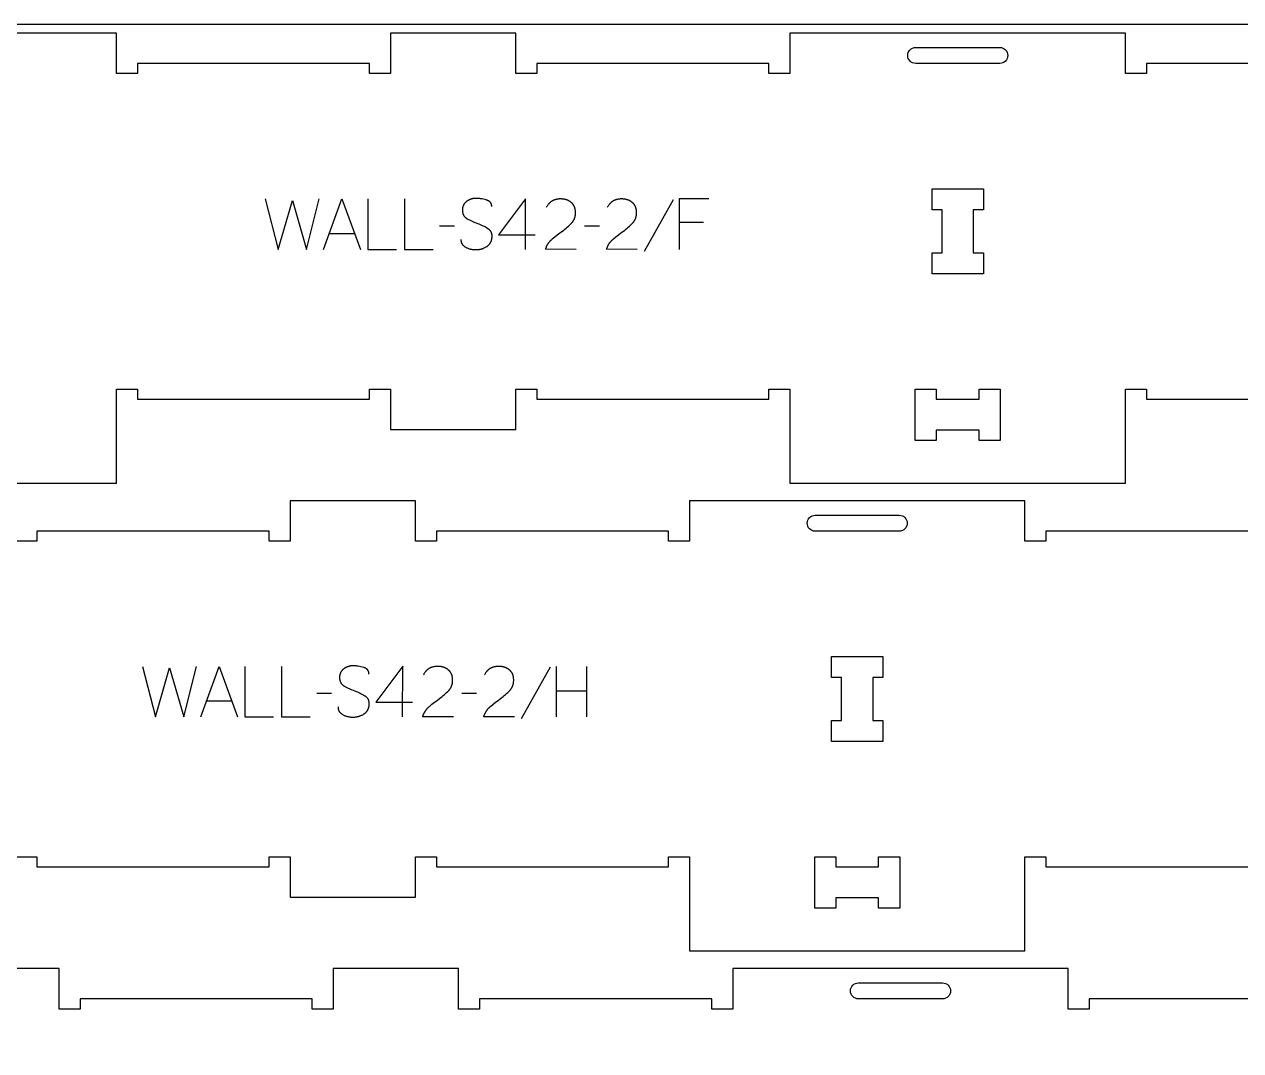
# Model space of a CAD drawing. Extents: x 0 to 4485, y 0 to 10771.
# Drawn here: x 801 to 1524, y 3639 to 4249 of the extents above; entities that cross this region are included whole.
import ezdxf

# ---------------------------------------------------------------- set-up
doc = ezdxf.new("R2010")
doc.units = 0
for name, color, linetype in [('0_SHEET_SPRUCEPLY_2440X122', 1, 'CONTINUOUS'), ('1_ANYTOOL_1MMDEEP_LABELS_S', 2, 'CONTINUOUS'), ('3_ANYTOOL_CUTTHROUGH_INSID', 4, 'CONTINUOUS'), ('4_ANYTOOL_CUTTHROUGH_OUTSI', 5, 'CONTINUOUS')]:
    doc.layers.add(name, color=color, linetype=linetype)

msp = doc.modelspace()

# ---------------------------------------------------------------- linework, layer by layer
at = {"layer": '0_SHEET_SPRUCEPLY_2440X122'}
msp.add_lwpolyline([(371.7, 4249.42), (371.7, 3029.42), (2811.7, 3029.42), (2811.7, 4249.42)], close=True, dxfattribs=at)
at = {"layer": '1_ANYTOOL_1MMDEEP_LABELS_S', "color": 2}
for points in [[(943.95, 4145.64), (951.67, 4115.64), (960.11, 4144.74), (968.59, 4115.64), (976.09, 4145.64)], [(978.67, 4115.64), (989.55, 4145.64), (1000.61, 4115.64)], [(1004.89, 4145.64), (1004.89, 4115.64), (1021.99, 4115.64)], [(1026.71, 4145.64), (1026.71, 4115.64), (1043.81, 4115.64)], [(1078.69, 4141.06), (1078.69, 4141.24), (1078.69, 4141.34), (1078.68, 4141.43), (1078.67, 4141.52), (1078.67, 4141.61), (1078.66, 4141.7), (1078.64, 4141.78), (1078.63, 4141.87), (1078.61, 4141.96), (1078.6, 4142.04), (1078.58, 4142.12), (1078.56, 4142.21), (1078.54, 4142.29), (1078.51, 4142.37), (1078.49, 4142.45), (1078.46, 4142.52), (1078.44, 4142.6), (1078.41, 4142.68), (1078.37, 4142.75), (1078.34, 4142.83), (1078.31, 4142.9), (1078.27, 4142.97), (1078.23, 4143.04), (1078.19, 4143.11), (1078.15, 4143.18), (1078.11, 4143.25), (1078.07, 4143.32), (1078.02, 4143.38), (1077.97, 4143.45), (1077.93, 4143.51), (1077.88, 4143.57), (1077.82, 4143.64), (1077.77, 4143.7), (1077.71, 4143.76), (1077.66, 4143.81), (1077.6, 4143.87), (1077.54, 4143.93), (1077.48, 4143.98), (1077.41, 4144.04), (1077.35, 4144.09), (1077.28, 4144.15), (1077.21, 4144.2), (1077.15, 4144.25), (1077.07, 4144.3), (1077, 4144.35), (1076.93, 4144.39), (1076.85, 4144.44), (1076.77, 4144.48), (1076.69, 4144.53), (1076.61, 4144.57), (1076.53, 4144.61), (1076.36, 4144.7), (1076.18, 4144.77), (1076, 4144.85), (1075.81, 4144.92), (1075.62, 4144.98), (1075.42, 4145.04), (1074.6, 4145.26), (1073.81, 4145.45), (1073.02, 4145.62), (1072.25, 4145.75), (1071.87, 4145.8), (1071.49, 4145.85), (1071.12, 4145.89), (1070.75, 4145.93), (1070.39, 4145.95), (1070.02, 4145.97), (1069.66, 4145.98), (1069.31, 4145.98), (1069.11, 4145.98), (1068.92, 4145.98), (1068.73, 4145.97), (1068.54, 4145.96), (1068.35, 4145.94), (1068.16, 4145.92), (1067.97, 4145.9), (1067.78, 4145.87), (1067.6, 4145.84), (1067.42, 4145.81), (1067.23, 4145.77), (1067.05, 4145.73), (1066.87, 4145.68), (1066.69, 4145.64), (1066.52, 4145.58), (1066.34, 4145.53), (1066.17, 4145.47), (1065.99, 4145.41), (1065.82, 4145.34), (1065.65, 4145.27), (1065.48, 4145.2), (1065.31, 4145.12), (1065.14, 4145.04), (1064.98, 4144.96), (1064.81, 4144.87), (1064.65, 4144.78), (1064.49, 4144.69), (1064.33, 4144.59), (1064.17, 4144.49), (1064.01, 4144.38), (1063.85, 4144.28), (1063.69, 4144.16), (1063.54, 4144.05), (1063.39, 4143.93), (1063.25, 4143.81), (1063.11, 4143.68), (1062.98, 4143.56), (1062.85, 4143.43), (1062.73, 4143.29), (1062.61, 4143.15), (1062.49, 4143.01), (1062.38, 4142.87), (1062.28, 4142.73), (1062.18, 4142.58), (1062.09, 4142.43), (1062, 4142.27), (1061.91, 4142.11), (1061.83, 4141.95), (1061.76, 4141.79), (1061.68, 4141.62), (1061.62, 4141.45), (1061.56, 4141.28), (1061.5, 4141.1), (1061.45, 4140.92), (1061.41, 4140.74), (1061.36, 4140.55), (1061.33, 4140.36), (1061.3, 4140.17), (1061.27, 4139.98), (1061.25, 4139.78), (1061.23, 4139.58), (1061.22, 4139.37), (1061.21, 4139.17), (1061.21, 4138.96), (1061.21, 4138.74), (1061.22, 4138.53), (1061.23, 4138.32), (1061.25, 4138.12), (1061.28, 4137.92), (1061.31, 4137.72), (1061.34, 4137.53), (1061.39, 4137.34), (1061.43, 4137.15), (1061.49, 4136.97), (1061.54, 4136.79), (1061.61, 4136.62), (1061.64, 4136.53), (1061.68, 4136.45), (1061.71, 4136.36), (1061.75, 4136.28), (1061.79, 4136.2), (1061.83, 4136.12), (1061.87, 4136.04), (1061.92, 4135.96), (1061.96, 4135.88), (1062.01, 4135.8), (1062.05, 4135.72), (1062.1, 4135.65), (1062.15, 4135.57), (1062.21, 4135.5), (1062.26, 4135.43), (1062.31, 4135.35), (1062.37, 4135.28), (1062.43, 4135.21), (1062.49, 4135.14), (1062.55, 4135.07), (1062.61, 4135.01), (1062.67, 4134.94), (1062.73, 4134.87), (1062.8, 4134.81), (1062.94, 4134.68), (1063.08, 4134.56), (1063.22, 4134.44), (1063.37, 4134.32), (1063.53, 4134.21), (1063.7, 4134.1), (1063.86, 4134), (1064.04, 4133.9), (1064.75, 4133.51), (1065.48, 4133.13), (1066.23, 4132.76), (1066.99, 4132.4), (1067.77, 4132.06), (1068.57, 4131.73), (1069.38, 4131.4), (1070.21, 4131.09), (1071.03, 4130.78), (1071.84, 4130.45), (1072.63, 4130.11), (1073.39, 4129.75), (1074.14, 4129.37), (1074.86, 4128.98), (1075.57, 4128.58), (1076.25, 4128.16), (1076.42, 4128.05), (1076.58, 4127.93), (1076.73, 4127.82), (1076.81, 4127.76), (1076.88, 4127.7), (1076.95, 4127.63), (1077.02, 4127.57), (1077.09, 4127.51), (1077.16, 4127.44), (1077.22, 4127.38), (1077.29, 4127.31), (1077.35, 4127.24), (1077.41, 4127.17), (1077.47, 4127.1), (1077.53, 4127.03), (1077.59, 4126.96), (1077.65, 4126.89), (1077.7, 4126.81), (1077.75, 4126.74), (1077.81, 4126.66), (1077.86, 4126.59), (1077.9, 4126.51), (1077.95, 4126.43), (1078, 4126.35), (1078.04, 4126.27), (1078.08, 4126.19), (1078.12, 4126.11), (1078.16, 4126.02), (1078.2, 4125.94), (1078.24, 4125.85), (1078.27, 4125.77), (1078.31, 4125.68), (1078.34, 4125.59), (1078.37, 4125.5), (1078.4, 4125.41), (1078.43, 4125.32), (1078.46, 4125.23), (1078.5, 4125.04), (1078.55, 4124.85), (1078.58, 4124.65), (1078.61, 4124.45), (1078.64, 4124.25), (1078.66, 4124.04), (1078.67, 4123.83), (1078.68, 4123.61), (1078.68, 4123.39), (1078.68, 4123.17), (1078.67, 4122.94), (1078.65, 4122.71), (1078.63, 4122.48), (1078.6, 4122.25), (1078.57, 4122.03), (1078.54, 4121.81), (1078.5, 4121.59), (1078.45, 4121.38), (1078.4, 4121.17), (1078.34, 4120.97), (1078.28, 4120.77), (1078.21, 4120.57), (1078.14, 4120.38), (1078.07, 4120.19), (1077.98, 4120), (1077.9, 4119.82), (1077.81, 4119.64), (1077.71, 4119.46), (1077.61, 4119.29), (1077.5, 4119.12), (1077.39, 4118.96), (1077.27, 4118.8), (1077.15, 4118.64), (1077.02, 4118.49), (1076.89, 4118.34), (1076.76, 4118.19), (1076.61, 4118.05), (1076.47, 4117.91), (1076.32, 4117.78), (1076.16, 4117.65), (1076, 4117.52), (1075.83, 4117.4), (1075.66, 4117.28), (1075.48, 4117.16), (1075.12, 4116.94), (1074.76, 4116.74), (1074.39, 4116.54), (1074.02, 4116.36), (1073.64, 4116.2), (1073.26, 4116.05), (1073.07, 4115.98), (1072.88, 4115.91), (1072.69, 4115.85), (1072.5, 4115.79), (1072.3, 4115.73), (1072.11, 4115.68), (1071.91, 4115.63), (1071.72, 4115.58), (1071.52, 4115.54), (1071.32, 4115.5), (1071.12, 4115.46), (1070.92, 4115.43), (1070.72, 4115.4), (1070.52, 4115.38), (1070.11, 4115.34), (1069.7, 4115.31), (1069.29, 4115.3), (1068.87, 4115.3), (1068.47, 4115.31), (1068.06, 4115.34), (1067.66, 4115.38), (1067.27, 4115.43), (1066.88, 4115.5), (1066.49, 4115.57), (1066.11, 4115.66), (1065.73, 4115.77), (1065.36, 4115.88), (1064.99, 4116.01), (1064.63, 4116.15), (1064.27, 4116.3), (1063.92, 4116.47), (1063.57, 4116.65), (1063.22, 4116.84), (1063.05, 4116.94), (1062.89, 4117.05), (1062.73, 4117.15), (1062.58, 4117.26), (1062.43, 4117.37), (1062.29, 4117.49), (1062.15, 4117.61), (1062.02, 4117.73), (1061.9, 4117.85), (1061.78, 4117.98), (1061.66, 4118.11), (1061.55, 4118.24), (1061.5, 4118.31), (1061.45, 4118.38), (1061.4, 4118.45), (1061.35, 4118.52), (1061.3, 4118.59), (1061.25, 4118.66), (1061.21, 4118.73), (1061.17, 4118.8), (1061.12, 4118.88), (1061.08, 4118.95), (1061.04, 4119.02), (1061.01, 4119.1), (1060.97, 4119.18), (1060.93, 4119.25), (1060.9, 4119.33), (1060.87, 4119.41), (1060.83, 4119.49), (1060.8, 4119.57), (1060.78, 4119.65), (1060.75, 4119.73), (1060.7, 4119.9), (1060.65, 4120.06), (1060.61, 4120.24), (1060.58, 4120.41), (1060.55, 4120.59), (1060.52, 4120.77), (1060.5, 4120.95), (1060.49, 4121.13), (1060.48, 4121.32), (1060.48, 4121.51)], [(1098.71, 4115.64), (1098.75, 4145.68), (1082.72, 4124.3)], [(1128.92, 4115.68), (1110.62, 4115.73), (1110.77, 4116.18), (1110.85, 4116.41), (1110.93, 4116.63), (1111.02, 4116.85), (1111.11, 4117.07), (1111.2, 4117.28), (1111.29, 4117.49), (1111.39, 4117.7), (1111.5, 4117.91), (1111.6, 4118.12), (1111.72, 4118.32), (1111.83, 4118.52), (1111.95, 4118.72), (1112.07, 4118.91), (1112.19, 4119.11), (1112.32, 4119.3), (1112.45, 4119.49), (1112.59, 4119.67), (1112.73, 4119.86), (1112.87, 4120.04), (1113.02, 4120.22), (1113.17, 4120.39), (1113.32, 4120.57), (1113.48, 4120.74), (1113.64, 4120.91), (1113.8, 4121.08), (1113.97, 4121.24), (1114.14, 4121.4), (1114.31, 4121.56), (1114.67, 4121.88), (1116.15, 4123.09), (1117.64, 4124.28), (1119.15, 4125.44), (1120.67, 4126.57), (1121.43, 4127.13), (1122.16, 4127.7), (1122.87, 4128.28), (1123.56, 4128.86), (1124.23, 4129.46), (1124.87, 4130.06), (1125.49, 4130.67), (1126.09, 4131.28), (1126.24, 4131.44), (1126.38, 4131.6), (1126.52, 4131.76), (1126.65, 4131.92), (1126.77, 4132.09), (1126.9, 4132.26), (1127.01, 4132.43), (1127.13, 4132.6), (1127.23, 4132.77), (1127.34, 4132.95), (1127.44, 4133.13), (1127.53, 4133.31), (1127.62, 4133.5), (1127.71, 4133.68), (1127.79, 4133.87), (1127.86, 4134.06), (1127.93, 4134.25), (1128, 4134.45), (1128.06, 4134.64), (1128.12, 4134.84), (1128.17, 4135.05), (1128.22, 4135.25), (1128.27, 4135.46), (1128.3, 4135.66), (1128.34, 4135.87), (1128.37, 4136.09), (1128.39, 4136.3), (1128.42, 4136.52), (1128.43, 4136.74), (1128.44, 4136.96), (1128.45, 4137.19), (1128.45, 4137.41), (1128.45, 4137.66), (1128.44, 4137.91), (1128.43, 4138.15), (1128.41, 4138.39), (1128.39, 4138.63), (1128.36, 4138.86), (1128.33, 4139.08), (1128.29, 4139.31), (1128.25, 4139.53), (1128.2, 4139.74), (1128.15, 4139.96), (1128.1, 4140.16), (1128.03, 4140.37), (1127.97, 4140.57), (1127.9, 4140.77), (1127.82, 4140.96), (1127.74, 4141.15), (1127.65, 4141.34), (1127.56, 4141.52), (1127.46, 4141.7), (1127.36, 4141.87), (1127.26, 4142.04), (1127.15, 4142.21), (1127.03, 4142.37), (1126.91, 4142.53), (1126.78, 4142.69), (1126.65, 4142.84), (1126.52, 4142.99), (1126.38, 4143.13), (1126.23, 4143.27), (1126.08, 4143.41), (1125.92, 4143.54), (1125.76, 4143.67), (1125.6, 4143.8), (1125.44, 4143.92), (1125.27, 4144.03), (1125.1, 4144.15), (1124.93, 4144.26), (1124.75, 4144.36), (1124.58, 4144.46), (1124.4, 4144.56), (1124.21, 4144.65), (1124.03, 4144.74), (1123.84, 4144.82), (1123.65, 4144.9), (1123.46, 4144.98), (1123.26, 4145.05), (1123.06, 4145.12), (1122.86, 4145.18), (1122.66, 4145.24), (1122.45, 4145.3), (1122.24, 4145.35), (1122.03, 4145.39), (1121.82, 4145.44), (1121.6, 4145.48), (1121.38, 4145.51), (1121.16, 4145.54), (1120.94, 4145.57), (1120.71, 4145.59), (1120.48, 4145.61), (1120.25, 4145.62), (1120.01, 4145.63), (1119.54, 4145.64), (1119.17, 4145.64), (1118.81, 4145.62), (1118.46, 4145.6), (1118.11, 4145.56), (1117.77, 4145.52), (1117.44, 4145.46), (1117.11, 4145.4), (1116.79, 4145.32), (1116.48, 4145.24), (1116.32, 4145.19), (1116.17, 4145.14), (1116.02, 4145.09), (1115.87, 4145.04), (1115.72, 4144.98), (1115.57, 4144.92), (1115.43, 4144.86), (1115.28, 4144.8), (1115.14, 4144.73), (1115, 4144.67), (1114.86, 4144.59), (1114.73, 4144.52), (1114.59, 4144.45), (1114.46, 4144.37), (1114.33, 4144.29), (1114.2, 4144.2), (1114.07, 4144.12), (1113.94, 4144.03), (1113.82, 4143.94), (1113.69, 4143.84), (1113.57, 4143.75), (1113.45, 4143.65), (1113.33, 4143.55), (1113.21, 4143.45), (1113.1, 4143.34), (1112.99, 4143.23), (1112.87, 4143.12), (1112.76, 4143.01), (1112.65, 4142.89), (1112.55, 4142.77), (1112.44, 4142.65), (1112.34, 4142.53), (1112.13, 4142.28), (1111.94, 4142.01), (1111.75, 4141.74), (1111.56, 4141.45), (1111.39, 4141.16), (1111.22, 4140.86), (1111.05, 4140.54)], [(1165.22, 4115.68), (1146.92, 4115.73), (1147.07, 4116.18), (1147.15, 4116.41), (1147.23, 4116.63), (1147.32, 4116.85), (1147.41, 4117.07), (1147.5, 4117.28), (1147.59, 4117.49), (1147.69, 4117.7), (1147.8, 4117.91), (1147.9, 4118.12), (1148.02, 4118.32), (1148.13, 4118.52), (1148.25, 4118.72), (1148.37, 4118.91), (1148.49, 4119.11), (1148.62, 4119.3), (1148.75, 4119.49), (1148.89, 4119.67), (1149.03, 4119.86), (1149.17, 4120.04), (1149.32, 4120.22), (1149.47, 4120.39), (1149.62, 4120.57), (1149.78, 4120.74), (1149.94, 4120.91), (1150.1, 4121.08), (1150.27, 4121.24), (1150.44, 4121.4), (1150.61, 4121.56), (1150.97, 4121.88), (1152.45, 4123.09), (1153.94, 4124.28), (1155.45, 4125.44), (1156.97, 4126.57), (1157.73, 4127.13), (1158.46, 4127.7), (1159.17, 4128.28), (1159.86, 4128.86), (1160.53, 4129.46), (1161.17, 4130.06), (1161.79, 4130.67), (1162.39, 4131.28), (1162.54, 4131.44), (1162.68, 4131.6), (1162.82, 4131.76), (1162.95, 4131.92), (1163.07, 4132.09), (1163.2, 4132.26), (1163.31, 4132.43), (1163.43, 4132.6), (1163.53, 4132.77), (1163.64, 4132.95), (1163.74, 4133.13), (1163.83, 4133.31), (1163.92, 4133.5), (1164.01, 4133.68), (1164.09, 4133.87), (1164.16, 4134.06), (1164.23, 4134.25), (1164.3, 4134.45), (1164.36, 4134.64), (1164.42, 4134.84), (1164.47, 4135.05), (1164.52, 4135.25), (1164.57, 4135.46), (1164.6, 4135.66), (1164.64, 4135.87), (1164.67, 4136.09), (1164.69, 4136.3), (1164.72, 4136.52), (1164.73, 4136.74), (1164.74, 4136.96), (1164.75, 4137.19), (1164.75, 4137.41), (1164.75, 4137.66), (1164.74, 4137.91), (1164.73, 4138.15), (1164.71, 4138.39), (1164.69, 4138.63), (1164.66, 4138.86), (1164.63, 4139.08), (1164.59, 4139.31), (1164.55, 4139.53), (1164.5, 4139.74), (1164.45, 4139.96), (1164.4, 4140.16), (1164.33, 4140.37), (1164.27, 4140.57), (1164.2, 4140.77), (1164.12, 4140.96), (1164.04, 4141.15), (1163.95, 4141.34), (1163.86, 4141.52), (1163.76, 4141.7), (1163.66, 4141.87), (1163.56, 4142.04), (1163.45, 4142.21), (1163.33, 4142.37), (1163.21, 4142.53), (1163.08, 4142.69), (1162.95, 4142.84), (1162.82, 4142.99), (1162.68, 4143.13), (1162.53, 4143.27), (1162.38, 4143.41), (1162.22, 4143.54), (1162.06, 4143.67), (1161.9, 4143.8), (1161.74, 4143.92), (1161.57, 4144.03), (1161.4, 4144.15), (1161.23, 4144.26), (1161.05, 4144.36), (1160.88, 4144.46), (1160.7, 4144.56), (1160.51, 4144.65), (1160.33, 4144.74), (1160.14, 4144.82), (1159.95, 4144.9), (1159.76, 4144.98), (1159.56, 4145.05), (1159.36, 4145.12), (1159.16, 4145.18), (1158.96, 4145.24), (1158.75, 4145.3), (1158.54, 4145.35), (1158.33, 4145.39), (1158.12, 4145.44), (1157.9, 4145.48), (1157.68, 4145.51), (1157.46, 4145.54), (1157.24, 4145.57), (1157.01, 4145.59), (1156.78, 4145.61), (1156.55, 4145.62), (1156.31, 4145.63), (1155.84, 4145.64), (1155.47, 4145.64), (1155.11, 4145.62), (1154.76, 4145.6), (1154.41, 4145.56), (1154.07, 4145.52), (1153.74, 4145.46), (1153.41, 4145.4), (1153.09, 4145.32), (1152.78, 4145.24), (1152.62, 4145.19), (1152.47, 4145.14), (1152.32, 4145.09), (1152.17, 4145.04), (1152.02, 4144.98), (1151.87, 4144.92), (1151.73, 4144.86), (1151.58, 4144.8), (1151.44, 4144.73), (1151.3, 4144.67), (1151.16, 4144.59), (1151.03, 4144.52), (1150.89, 4144.45), (1150.76, 4144.37), (1150.63, 4144.29), (1150.5, 4144.2), (1150.37, 4144.12), (1150.24, 4144.03), (1150.12, 4143.94), (1149.99, 4143.84), (1149.87, 4143.75), (1149.75, 4143.65), (1149.63, 4143.55), (1149.51, 4143.45), (1149.4, 4143.34), (1149.29, 4143.23), (1149.17, 4143.12), (1149.06, 4143.01), (1148.95, 4142.89), (1148.85, 4142.77), (1148.74, 4142.65), (1148.64, 4142.53), (1148.43, 4142.28), (1148.24, 4142.01), (1148.05, 4141.74), (1147.86, 4141.45), (1147.69, 4141.16), (1147.52, 4140.86), (1147.35, 4140.54)], [(1186.44, 4145.17), (1169.25, 4114.4)], [(1207.69, 4145.64), (1190.04, 4145.64), (1190.04, 4115.64)], [(1204.52, 4131.67), (1190.04, 4131.67)], [(982.14, 4125.2), (997.05, 4125.2)], [(1056.45, 4129.53), (1047.67, 4129.44)], [(1082.72, 4124.3), (1104.49, 4124.3)], [(1142.64, 4129.53), (1133.85, 4129.44)], [(870.9, 3867.82), (878.62, 3837.82), (887.06, 3866.92), (895.55, 3837.82), (903.05, 3867.82)], [(905.62, 3837.82), (916.5, 3867.82), (927.56, 3837.82)], [(931.85, 3867.82), (931.85, 3837.82), (948.95, 3837.82)], [(953.66, 3867.82), (953.66, 3837.82), (970.76, 3837.82)], [(1005.65, 3863.24), (1005.64, 3863.43), (1005.64, 3863.52), (1005.63, 3863.61), (1005.63, 3863.7), (1005.62, 3863.79), (1005.61, 3863.88), (1005.6, 3863.97), (1005.58, 3864.05), (1005.57, 3864.14), (1005.55, 3864.22), (1005.53, 3864.31), (1005.51, 3864.39), (1005.49, 3864.47), (1005.47, 3864.55), (1005.44, 3864.63), (1005.42, 3864.71), (1005.39, 3864.78), (1005.36, 3864.86), (1005.33, 3864.93), (1005.29, 3865.01), (1005.26, 3865.08), (1005.22, 3865.15), (1005.19, 3865.23), (1005.15, 3865.3), (1005.11, 3865.36), (1005.06, 3865.43), (1005.02, 3865.5), (1004.97, 3865.56), (1004.93, 3865.63), (1004.88, 3865.69), (1004.83, 3865.76), (1004.78, 3865.82), (1004.72, 3865.88), (1004.67, 3865.94), (1004.61, 3866), (1004.55, 3866.05), (1004.49, 3866.11), (1004.43, 3866.17), (1004.37, 3866.22), (1004.3, 3866.28), (1004.23, 3866.33), (1004.17, 3866.38), (1004.1, 3866.43), (1004.03, 3866.48), (1003.95, 3866.53), (1003.88, 3866.57), (1003.8, 3866.62), (1003.72, 3866.67), (1003.65, 3866.71), (1003.56, 3866.75), (1003.48, 3866.8), (1003.31, 3866.88), (1003.14, 3866.96), (1002.95, 3867.03), (1002.77, 3867.1), (1002.57, 3867.16), (1002.37, 3867.22), (1001.56, 3867.44), (1000.76, 3867.64), (999.97, 3867.8), (999.2, 3867.93), (998.82, 3867.99), (998.45, 3868.03), (998.07, 3868.07), (997.7, 3868.11), (997.34, 3868.13), (996.98, 3868.15), (996.62, 3868.16), (996.26, 3868.17), (996.07, 3868.17), (995.87, 3868.16), (995.68, 3868.15), (995.49, 3868.14), (995.3, 3868.12), (995.11, 3868.1), (994.92, 3868.08), (994.74, 3868.05), (994.55, 3868.02), (994.37, 3867.99), (994.19, 3867.95), (994, 3867.91), (993.83, 3867.87), (993.65, 3867.82), (993.47, 3867.77), (993.29, 3867.71), (993.12, 3867.65), (992.94, 3867.59), (992.77, 3867.52), (992.6, 3867.46), (992.43, 3867.38), (992.26, 3867.31), (992.1, 3867.23), (991.93, 3867.14), (991.76, 3867.06), (991.6, 3866.96), (991.44, 3866.87), (991.28, 3866.77), (991.12, 3866.67), (990.96, 3866.57), (990.8, 3866.46), (990.65, 3866.35), (990.49, 3866.23), (990.35, 3866.11), (990.2, 3865.99), (990.06, 3865.87), (989.93, 3865.74), (989.8, 3865.61), (989.68, 3865.47), (989.56, 3865.34), (989.45, 3865.2), (989.34, 3865.05), (989.23, 3864.91), (989.13, 3864.76), (989.04, 3864.61), (988.95, 3864.45), (988.86, 3864.29), (988.78, 3864.13), (988.71, 3863.97), (988.64, 3863.8), (988.57, 3863.63), (988.51, 3863.46), (988.45, 3863.28), (988.4, 3863.1), (988.36, 3862.92), (988.32, 3862.73), (988.28, 3862.54), (988.25, 3862.35), (988.22, 3862.16), (988.2, 3861.96), (988.18, 3861.76), (988.17, 3861.56), (988.16, 3861.35), (988.16, 3861.14), (988.16, 3860.92), (988.17, 3860.71), (988.19, 3860.5), (988.21, 3860.3), (988.23, 3860.1), (988.26, 3859.9), (988.3, 3859.71), (988.34, 3859.52), (988.38, 3859.33), (988.44, 3859.15), (988.5, 3858.97), (988.56, 3858.8), (988.59, 3858.71), (988.63, 3858.63), (988.66, 3858.54), (988.7, 3858.46), (988.74, 3858.38), (988.78, 3858.3), (988.82, 3858.22), (988.87, 3858.14), (988.91, 3858.06), (988.96, 3857.98), (989.01, 3857.91), (989.06, 3857.83), (989.11, 3857.75), (989.16, 3857.68), (989.21, 3857.61), (989.27, 3857.54), (989.32, 3857.46), (989.38, 3857.39), (989.44, 3857.32), (989.5, 3857.26), (989.56, 3857.19), (989.62, 3857.12), (989.69, 3857.06), (989.75, 3856.99), (989.89, 3856.87), (990.03, 3856.74), (990.17, 3856.62), (990.33, 3856.51), (990.48, 3856.4), (990.65, 3856.29), (990.82, 3856.18), (990.99, 3856.08), (991.7, 3855.69), (992.44, 3855.31), (993.18, 3854.94), (993.95, 3854.59), (994.73, 3854.24), (995.52, 3853.91), (996.33, 3853.59), (997.16, 3853.27), (997.99, 3852.96), (998.79, 3852.63), (999.58, 3852.29), (1000.34, 3851.93), (1001.09, 3851.55), (1001.81, 3851.16), (1002.52, 3850.76), (1003.2, 3850.34), (1003.37, 3850.23), (1003.53, 3850.12), (1003.68, 3850), (1003.76, 3849.94), (1003.83, 3849.88), (1003.9, 3849.82), (1003.97, 3849.75), (1004.04, 3849.69), (1004.11, 3849.62), (1004.18, 3849.56), (1004.24, 3849.49), (1004.3, 3849.42), (1004.37, 3849.36), (1004.43, 3849.29), (1004.49, 3849.21), (1004.54, 3849.14), (1004.6, 3849.07), (1004.65, 3849), (1004.71, 3848.92), (1004.76, 3848.85), (1004.81, 3848.77), (1004.86, 3848.69), (1004.9, 3848.61), (1004.95, 3848.53), (1004.99, 3848.45), (1005.03, 3848.37), (1005.08, 3848.29), (1005.12, 3848.2), (1005.15, 3848.12), (1005.19, 3848.03), (1005.23, 3847.95), (1005.26, 3847.86), (1005.29, 3847.77), (1005.32, 3847.68), (1005.35, 3847.59), (1005.38, 3847.5), (1005.41, 3847.41), (1005.46, 3847.22), (1005.5, 3847.03), (1005.54, 3846.83), (1005.57, 3846.63), (1005.59, 3846.43), (1005.61, 3846.22), (1005.62, 3846.01), (1005.63, 3845.8), (1005.63, 3845.58), (1005.63, 3845.35), (1005.62, 3845.13), (1005.6, 3844.9), (1005.58, 3844.66), (1005.56, 3844.44), (1005.53, 3844.21), (1005.49, 3843.99), (1005.45, 3843.78), (1005.4, 3843.56), (1005.35, 3843.36), (1005.29, 3843.15), (1005.23, 3842.95), (1005.17, 3842.75), (1005.09, 3842.56), (1005.02, 3842.37), (1004.94, 3842.18), (1004.85, 3842), (1004.76, 3841.82), (1004.66, 3841.64), (1004.56, 3841.47), (1004.45, 3841.3), (1004.34, 3841.14), (1004.22, 3840.98), (1004.1, 3840.82), (1003.98, 3840.67), (1003.84, 3840.52), (1003.71, 3840.38), (1003.57, 3840.23), (1003.42, 3840.1), (1003.27, 3839.96), (1003.11, 3839.83), (1002.95, 3839.7), (1002.78, 3839.58), (1002.61, 3839.46), (1002.43, 3839.35), (1002.07, 3839.12), (1001.71, 3838.92), (1001.34, 3838.72), (1000.97, 3838.55), (1000.59, 3838.38), (1000.22, 3838.23), (1000.03, 3838.16), (999.83, 3838.09), (999.64, 3838.03), (999.45, 3837.97), (999.25, 3837.91), (999.06, 3837.86), (998.86, 3837.81), (998.67, 3837.76), (998.47, 3837.72), (998.27, 3837.68), (998.07, 3837.65), (997.87, 3837.61), (997.67, 3837.58), (997.47, 3837.56), (997.06, 3837.52), (996.65, 3837.49), (996.24, 3837.48), (995.83, 3837.48), (995.42, 3837.5), (995.01, 3837.52), (994.62, 3837.56), (994.22, 3837.61), (993.83, 3837.68), (993.44, 3837.76), (993.06, 3837.85), (992.69, 3837.95), (992.31, 3838.06), (991.95, 3838.19), (991.58, 3838.33), (991.22, 3838.49), (990.87, 3838.65), (990.52, 3838.83), (990.18, 3839.02), (990.01, 3839.12), (989.84, 3839.23), (989.69, 3839.33), (989.53, 3839.44), (989.39, 3839.56), (989.24, 3839.67), (989.11, 3839.79), (988.98, 3839.91), (988.85, 3840.03), (988.73, 3840.16), (988.61, 3840.29), (988.5, 3840.42), (988.45, 3840.49), (988.4, 3840.56), (988.35, 3840.63), (988.3, 3840.7), (988.25, 3840.77), (988.21, 3840.84), (988.16, 3840.91), (988.12, 3840.98), (988.08, 3841.06), (988.04, 3841.13), (988, 3841.21), (987.96, 3841.28), (987.92, 3841.36), (987.89, 3841.44), (987.85, 3841.51), (987.82, 3841.59), (987.79, 3841.67), (987.76, 3841.75), (987.73, 3841.83), (987.7, 3841.91), (987.65, 3842.08), (987.6, 3842.25), (987.56, 3842.42), (987.53, 3842.59), (987.5, 3842.77), (987.48, 3842.95), (987.46, 3843.13), (987.44, 3843.32), (987.44, 3843.5), (987.43, 3843.7)], [(1025.66, 3837.82), (1025.7, 3867.87), (1009.68, 3846.48)], [(1055.88, 3837.87), (1037.58, 3837.91), (1037.72, 3838.37), (1037.8, 3838.59), (1037.88, 3838.81), (1037.97, 3839.03), (1038.06, 3839.25), (1038.15, 3839.46), (1038.25, 3839.68), (1038.35, 3839.89), (1038.45, 3840.09), (1038.56, 3840.3), (1038.67, 3840.5), (1038.78, 3840.7), (1038.9, 3840.9), (1039.02, 3841.1), (1039.14, 3841.29), (1039.27, 3841.48), (1039.41, 3841.67), (1039.54, 3841.86), (1039.68, 3842.04), (1039.82, 3842.22), (1039.97, 3842.4), (1040.12, 3842.58), (1040.27, 3842.75), (1040.43, 3842.92), (1040.59, 3843.09), (1040.75, 3843.26), (1040.92, 3843.42), (1041.09, 3843.59), (1041.27, 3843.75), (1041.63, 3844.06), (1043.1, 3845.28), (1044.59, 3846.47), (1046.1, 3847.62), (1047.63, 3848.75), (1048.38, 3849.31), (1049.11, 3849.88), (1049.82, 3850.46), (1050.51, 3851.05), (1051.18, 3851.64), (1051.82, 3852.24), (1052.45, 3852.85), (1053.05, 3853.47), (1053.19, 3853.62), (1053.33, 3853.78), (1053.47, 3853.94), (1053.6, 3854.11), (1053.73, 3854.27), (1053.85, 3854.44), (1053.97, 3854.61), (1054.08, 3854.78), (1054.19, 3854.96), (1054.29, 3855.13), (1054.39, 3855.31), (1054.48, 3855.49), (1054.57, 3855.68), (1054.66, 3855.86), (1054.74, 3856.05), (1054.81, 3856.24), (1054.89, 3856.43), (1054.95, 3856.63), (1055.01, 3856.83), (1055.07, 3857.03), (1055.13, 3857.23), (1055.17, 3857.43), (1055.22, 3857.64), (1055.26, 3857.85), (1055.29, 3858.06), (1055.32, 3858.27), (1055.35, 3858.49), (1055.37, 3858.7), (1055.38, 3858.92), (1055.39, 3859.14), (1055.4, 3859.37), (1055.4, 3859.6), (1055.4, 3859.85), (1055.39, 3860.09), (1055.38, 3860.33), (1055.36, 3860.57), (1055.34, 3860.81), (1055.31, 3861.04), (1055.28, 3861.27), (1055.25, 3861.49), (1055.2, 3861.71), (1055.16, 3861.92), (1055.11, 3862.14), (1055.05, 3862.35), (1054.99, 3862.55), (1054.92, 3862.75), (1054.85, 3862.95), (1054.77, 3863.14), (1054.69, 3863.33), (1054.6, 3863.52), (1054.51, 3863.7), (1054.42, 3863.88), (1054.31, 3864.05), (1054.21, 3864.22), (1054.1, 3864.39), (1053.98, 3864.55), (1053.86, 3864.71), (1053.73, 3864.87), (1053.6, 3865.02), (1053.47, 3865.17), (1053.33, 3865.31), (1053.18, 3865.45), (1053.03, 3865.59), (1052.88, 3865.72), (1052.72, 3865.85), (1052.55, 3865.98), (1052.39, 3866.1), (1052.22, 3866.22), (1052.05, 3866.33), (1051.88, 3866.44), (1051.71, 3866.54), (1051.53, 3866.64), (1051.35, 3866.74), (1051.17, 3866.83), (1050.98, 3866.92), (1050.79, 3867), (1050.6, 3867.08), (1050.41, 3867.16), (1050.21, 3867.23), (1050.01, 3867.3), (1049.81, 3867.36), (1049.61, 3867.42), (1049.4, 3867.48), (1049.2, 3867.53), (1048.98, 3867.58), (1048.77, 3867.62), (1048.55, 3867.66), (1048.34, 3867.69), (1048.11, 3867.72), (1047.89, 3867.75), (1047.66, 3867.77), (1047.43, 3867.79), (1047.2, 3867.81), (1046.97, 3867.82), (1046.49, 3867.82), (1046.12, 3867.82), (1045.76, 3867.8), (1045.41, 3867.78), (1045.06, 3867.74), (1044.72, 3867.7), (1044.39, 3867.64), (1044.06, 3867.58), (1043.74, 3867.51), (1043.43, 3867.42), (1043.27, 3867.37), (1043.12, 3867.33), (1042.97, 3867.27), (1042.82, 3867.22), (1042.67, 3867.17), (1042.52, 3867.11), (1042.38, 3867.05), (1042.24, 3866.98), (1042.09, 3866.92), (1041.95, 3866.85), (1041.82, 3866.78), (1041.68, 3866.7), (1041.54, 3866.63), (1041.41, 3866.55), (1041.28, 3866.47), (1041.15, 3866.38), (1041.02, 3866.3), (1040.89, 3866.21), (1040.77, 3866.12), (1040.64, 3866.03), (1040.52, 3865.93), (1040.4, 3865.83), (1040.28, 3865.73), (1040.17, 3865.63), (1040.05, 3865.52), (1039.94, 3865.41), (1039.83, 3865.3), (1039.71, 3865.19), (1039.61, 3865.07), (1039.5, 3864.96), (1039.39, 3864.83), (1039.29, 3864.71), (1039.09, 3864.46), (1038.89, 3864.19), (1038.7, 3863.92), (1038.52, 3863.64), (1038.34, 3863.34), (1038.17, 3863.04), (1038, 3862.72)], [(1092.18, 3837.87), (1073.88, 3837.91), (1074.02, 3838.37), (1074.1, 3838.59), (1074.18, 3838.81), (1074.27, 3839.03), (1074.36, 3839.25), (1074.45, 3839.46), (1074.55, 3839.68), (1074.65, 3839.89), (1074.75, 3840.09), (1074.86, 3840.3), (1074.97, 3840.5), (1075.08, 3840.7), (1075.2, 3840.9), (1075.32, 3841.1), (1075.44, 3841.29), (1075.57, 3841.48), (1075.71, 3841.67), (1075.84, 3841.86), (1075.98, 3842.04), (1076.12, 3842.22), (1076.27, 3842.4), (1076.42, 3842.58), (1076.57, 3842.75), (1076.73, 3842.92), (1076.89, 3843.09), (1077.05, 3843.26), (1077.22, 3843.42), (1077.39, 3843.59), (1077.57, 3843.75), (1077.93, 3844.06), (1079.4, 3845.28), (1080.89, 3846.47), (1082.4, 3847.62), (1083.93, 3848.75), (1084.68, 3849.31), (1085.41, 3849.88), (1086.12, 3850.46), (1086.81, 3851.05), (1087.48, 3851.64), (1088.12, 3852.24), (1088.75, 3852.85), (1089.35, 3853.47), (1089.49, 3853.62), (1089.63, 3853.78), (1089.77, 3853.94), (1089.9, 3854.11), (1090.03, 3854.27), (1090.15, 3854.44), (1090.27, 3854.61), (1090.38, 3854.78), (1090.49, 3854.96), (1090.59, 3855.13), (1090.69, 3855.31), (1090.78, 3855.49), (1090.87, 3855.68), (1090.96, 3855.86), (1091.04, 3856.05), (1091.11, 3856.24), (1091.19, 3856.43), (1091.25, 3856.63), (1091.31, 3856.83), (1091.37, 3857.03), (1091.43, 3857.23), (1091.47, 3857.43), (1091.52, 3857.64), (1091.56, 3857.85), (1091.59, 3858.06), (1091.62, 3858.27), (1091.65, 3858.49), (1091.67, 3858.7), (1091.68, 3858.92), (1091.69, 3859.14), (1091.7, 3859.37), (1091.7, 3859.6), (1091.7, 3859.85), (1091.69, 3860.09), (1091.68, 3860.33), (1091.66, 3860.57), (1091.64, 3860.81), (1091.61, 3861.04), (1091.58, 3861.27), (1091.55, 3861.49), (1091.5, 3861.71), (1091.46, 3861.92), (1091.41, 3862.14), (1091.35, 3862.35), (1091.29, 3862.55), (1091.22, 3862.75), (1091.15, 3862.95), (1091.07, 3863.14), (1090.99, 3863.33), (1090.9, 3863.52), (1090.81, 3863.7), (1090.72, 3863.88), (1090.61, 3864.05), (1090.51, 3864.22), (1090.4, 3864.39), (1090.28, 3864.55), (1090.16, 3864.71), (1090.03, 3864.87), (1089.9, 3865.02), (1089.77, 3865.17), (1089.63, 3865.31), (1089.48, 3865.45), (1089.33, 3865.59), (1089.18, 3865.72), (1089.02, 3865.85), (1088.85, 3865.98), (1088.69, 3866.1), (1088.52, 3866.22), (1088.35, 3866.33), (1088.18, 3866.44), (1088.01, 3866.54), (1087.83, 3866.64), (1087.65, 3866.74), (1087.47, 3866.83), (1087.28, 3866.92), (1087.09, 3867), (1086.9, 3867.08), (1086.71, 3867.16), (1086.51, 3867.23), (1086.31, 3867.3), (1086.11, 3867.36), (1085.91, 3867.42), (1085.7, 3867.48), (1085.5, 3867.53), (1085.28, 3867.58), (1085.07, 3867.62), (1084.85, 3867.66), (1084.64, 3867.69), (1084.41, 3867.72), (1084.19, 3867.75), (1083.96, 3867.77), (1083.73, 3867.79), (1083.5, 3867.81), (1083.27, 3867.82), (1082.79, 3867.82), (1082.42, 3867.82), (1082.06, 3867.8), (1081.71, 3867.78), (1081.36, 3867.74), (1081.02, 3867.7), (1080.69, 3867.64), (1080.36, 3867.58), (1080.04, 3867.51), (1079.73, 3867.42), (1079.57, 3867.37), (1079.42, 3867.33), (1079.27, 3867.27), (1079.12, 3867.22), (1078.97, 3867.17), (1078.82, 3867.11), (1078.68, 3867.05), (1078.54, 3866.98), (1078.39, 3866.92), (1078.25, 3866.85), (1078.12, 3866.78), (1077.98, 3866.7), (1077.84, 3866.63), (1077.71, 3866.55), (1077.58, 3866.47), (1077.45, 3866.38), (1077.32, 3866.3), (1077.19, 3866.21), (1077.07, 3866.12), (1076.94, 3866.03), (1076.82, 3865.93), (1076.7, 3865.83), (1076.58, 3865.73), (1076.47, 3865.63), (1076.35, 3865.52), (1076.24, 3865.41), (1076.13, 3865.3), (1076.01, 3865.19), (1075.91, 3865.07), (1075.8, 3864.96), (1075.69, 3864.83), (1075.59, 3864.71), (1075.39, 3864.46), (1075.19, 3864.19), (1075, 3863.92), (1074.82, 3863.64), (1074.64, 3863.34), (1074.47, 3863.04), (1074.3, 3862.72)], [(1113.39, 3867.35), (1096.2, 3836.58)], [(1116.86, 3867.82), (1116.86, 3837.82)], [(1135.16, 3837.82), (1135.16, 3867.82)], [(983.4, 3851.71), (974.62, 3851.62)], [(1069.59, 3851.71), (1060.8, 3851.62)], [(1135.16, 3853.12), (1116.86, 3853.12)], [(909.09, 3847.38), (924, 3847.38)], [(1009.68, 3846.48), (1031.45, 3846.48)]]:
    msp.add_lwpolyline(points, dxfattribs=at)
at = {"layer": '3_ANYTOOL_CUTTHROUGH_INSID', "color": 4}
for points in [[(1330.73, 4235.67), (1380.73, 4235.67, -1), (1380.73, 4226.17), (1330.73, 4226.17, -1)], [(1270.97, 3957.67), (1320.97, 3957.67, -1), (1320.97, 3948.17), (1270.97, 3948.17, -1)], [(1296.7, 3679.67), (1346.7, 3679.67, -1), (1346.7, 3670.17), (1296.7, 3670.17, -1)]]:
    msp.add_lwpolyline(points, format="xyb", close=True, dxfattribs=at)
for points in [[(1346.48, 4113.63), (1346.48, 4139.13), (1340.48, 4139.13), (1340.48, 4151.63), (1370.98, 4151.63), (1370.98, 4139.13), (1364.98, 4139.13), (1364.98, 4113.63), (1370.98, 4113.63), (1370.98, 4101.13), (1340.48, 4101.13), (1340.48, 4113.63)], [(1368.48, 4008.17), (1342.98, 4008.17), (1342.98, 4002.17), (1330.48, 4002.17), (1330.48, 4032.67), (1342.98, 4032.67), (1342.98, 4026.67), (1368.48, 4026.67), (1368.48, 4032.67), (1380.98, 4032.67), (1380.98, 4002.17), (1368.48, 4002.17)], [(1286.72, 3835.63), (1286.72, 3861.13), (1280.72, 3861.13), (1280.72, 3873.63), (1311.22, 3873.63), (1311.22, 3861.13), (1305.22, 3861.13), (1305.22, 3835.63), (1311.22, 3835.63), (1311.22, 3823.13), (1280.72, 3823.13), (1280.72, 3835.63)], [(1308.72, 3730.17), (1283.22, 3730.17), (1283.22, 3724.17), (1270.72, 3724.17), (1270.72, 3754.67), (1283.22, 3754.67), (1283.22, 3748.67), (1308.72, 3748.67), (1308.72, 3754.67), (1321.22, 3754.67), (1321.22, 3724.17), (1308.72, 3724.17)]]:
    msp.add_lwpolyline(points, close=True, dxfattribs=at)
at = {"layer": '4_ANYTOOL_CUTTHROUGH_OUTSI', "color": 5}
for points in [[(1605.98, 4226.17), (1467.98, 4226.17), (1467.98, 4220.17), (1455.48, 4220.17), (1455.48, 4244.17), (1255.98, 4244.17), (1255.98, 4220.17), (1243.48, 4220.17), (1243.48, 4226.17), (1105.48, 4226.17), (1105.48, 4220.17), (1092.98, 4220.17), (1092.98, 4244.17), (1018.48, 4244.17), (1018.48, 4220.17), (1005.98, 4220.17), (1005.98, 4226.17), (867.98, 4226.17), (867.98, 4220.17), (855.48, 4220.17), (855.48, 4244.17), (655.98, 4244.17)], [(655.98, 3976.67), (855.48, 3976.67), (855.48, 4032.67), (867.98, 4032.67), (867.98, 4026.67), (1005.98, 4026.67), (1005.98, 4032.67), (1018.48, 4032.67), (1018.48, 4008.67), (1092.98, 4008.67), (1092.98, 4032.67), (1105.48, 4032.67), (1105.48, 4026.67), (1243.48, 4026.67), (1243.48, 4032.67), (1255.98, 4032.67), (1255.98, 3976.67), (1455.48, 3976.67), (1455.48, 4032.67), (1467.98, 4032.67), (1467.98, 4026.67), (1605.98, 4026.67)], [(1546.22, 3948.17), (1408.22, 3948.17), (1408.22, 3942.17), (1395.72, 3942.17), (1395.72, 3966.17), (1196.22, 3966.17), (1196.22, 3942.17), (1183.72, 3942.17), (1183.72, 3948.17), (1045.72, 3948.17), (1045.72, 3942.17), (1033.22, 3942.17), (1033.22, 3966.17), (958.72, 3966.17), (958.72, 3942.17), (946.22, 3942.17), (946.22, 3948.17), (808.22, 3948.17), (808.22, 3942.17), (795.72, 3942.17)], [(795.72, 3754.67), (808.22, 3754.67), (808.22, 3748.67), (946.22, 3748.67), (946.22, 3754.67), (958.72, 3754.67), (958.72, 3730.67), (1033.22, 3730.67), (1033.22, 3754.67), (1045.72, 3754.67), (1045.72, 3748.67), (1183.72, 3748.67), (1183.72, 3754.67), (1196.22, 3754.67), (1196.22, 3698.67), (1395.72, 3698.67), (1395.72, 3754.67), (1408.22, 3754.67), (1408.22, 3748.67), (1546.22, 3748.67)], [(1571.95, 3670.17), (1433.95, 3670.17), (1433.95, 3664.17), (1421.45, 3664.17), (1421.45, 3688.17), (1221.95, 3688.17), (1221.95, 3664.17), (1209.45, 3664.17), (1209.45, 3670.17), (1071.45, 3670.17), (1071.45, 3664.17), (1058.95, 3664.17), (1058.95, 3688.17), (984.45, 3688.17), (984.45, 3664.17), (971.95, 3664.17), (971.95, 3670.17), (833.95, 3670.17), (833.95, 3664.17), (821.45, 3664.17), (821.45, 3688.17), (621.95, 3688.17)]]:
    msp.add_lwpolyline(points, dxfattribs=at)

doc.saveas('drawing.dxf')
